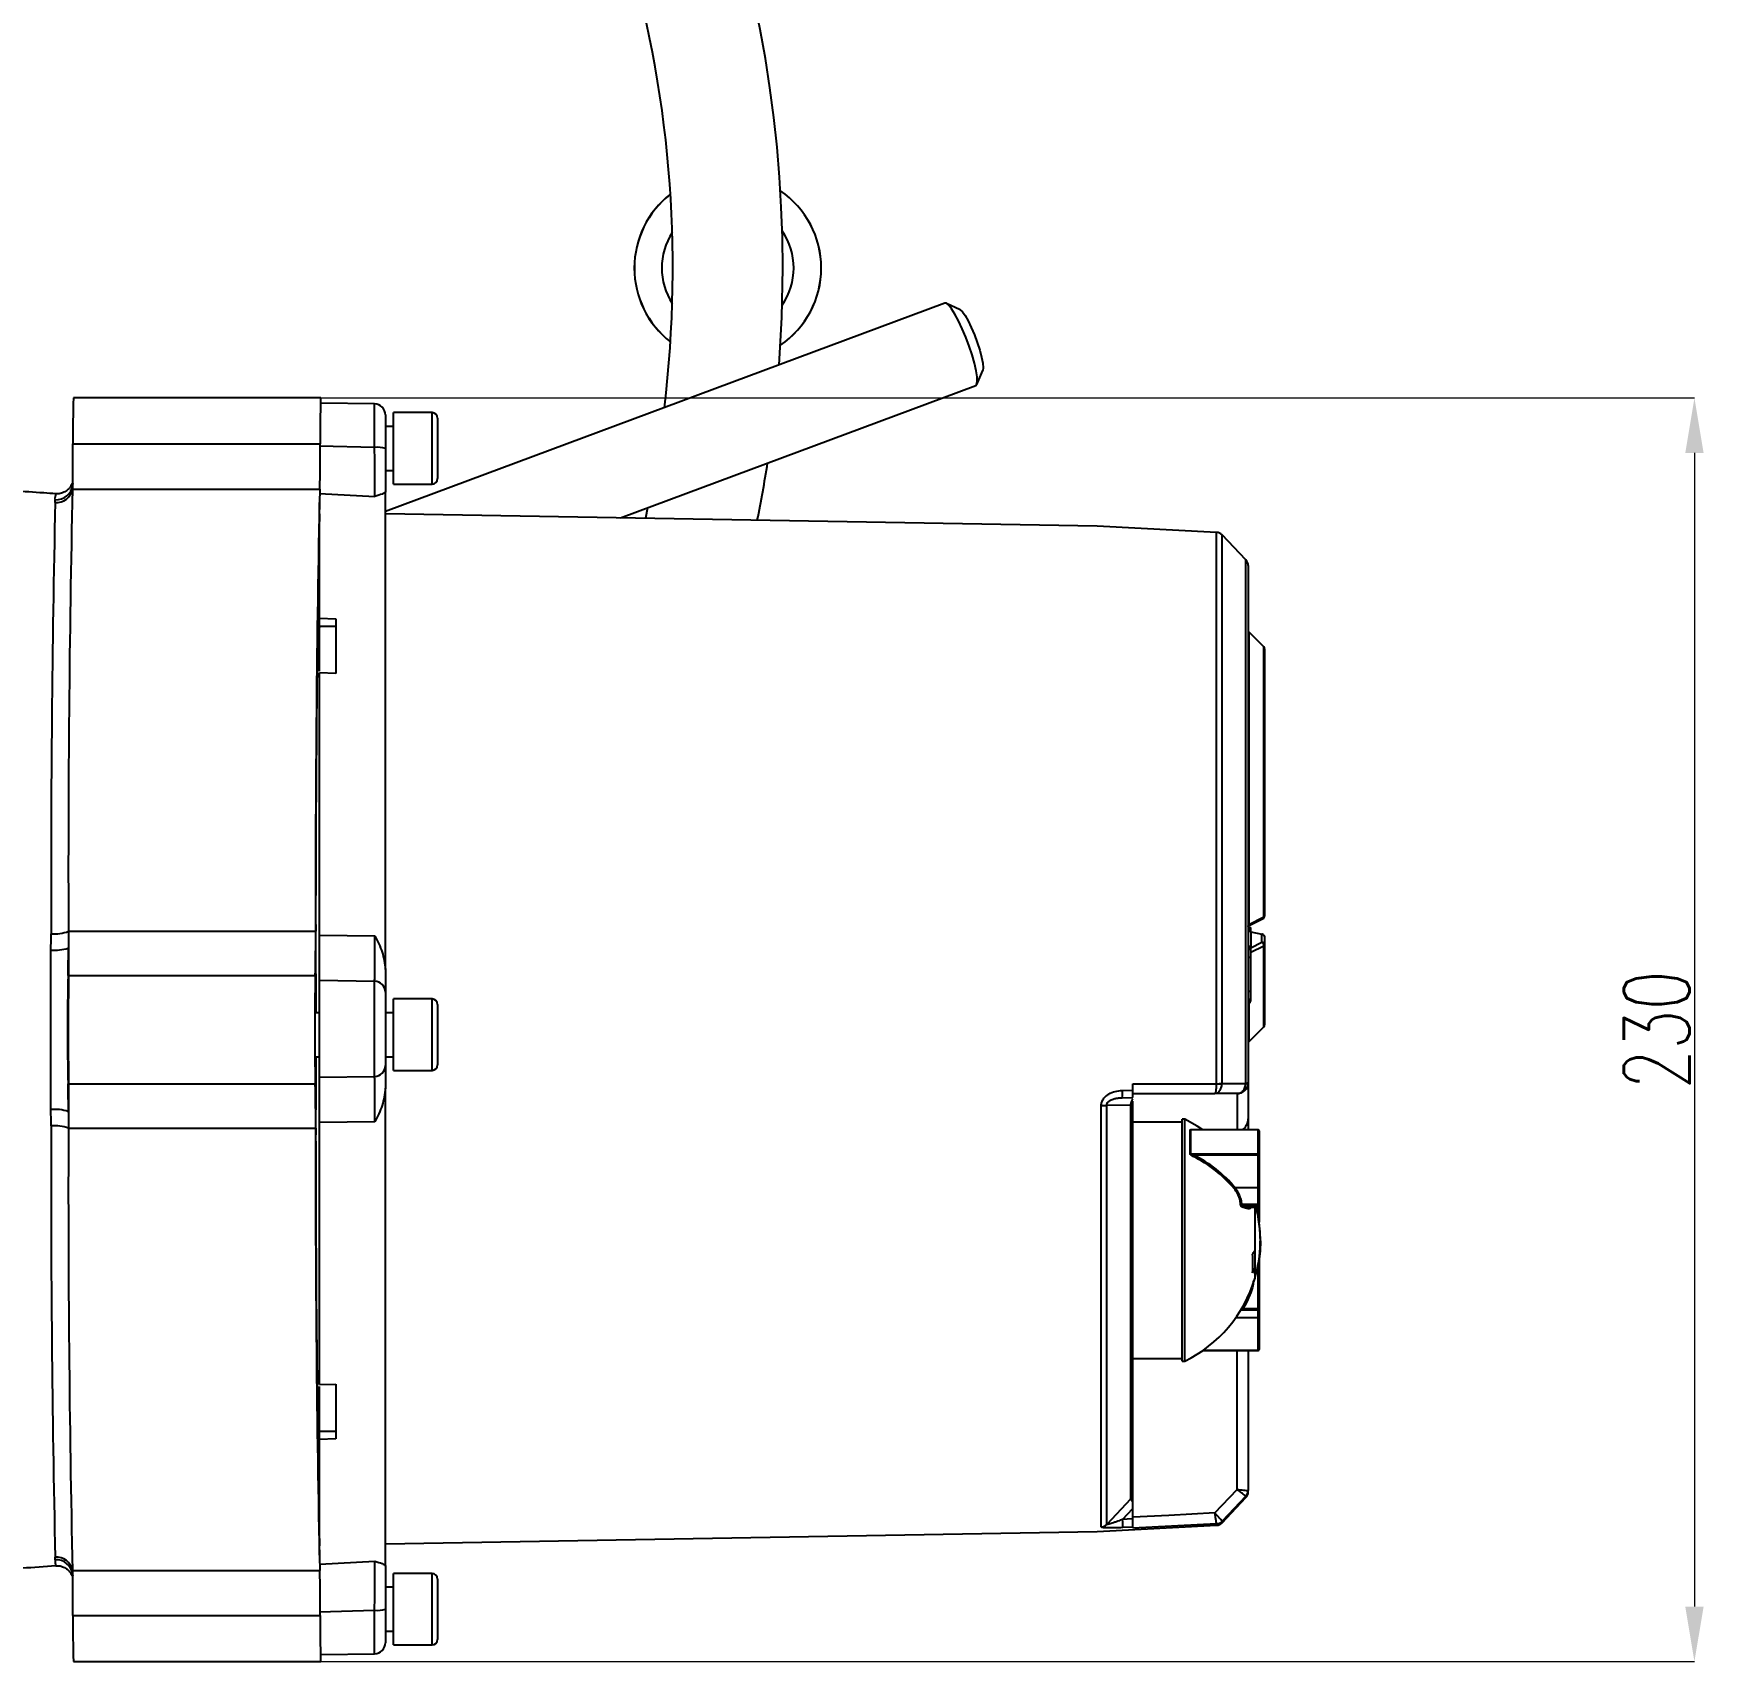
# Model space of a CAD drawing. Header units: millimetres. Extents: x 2055 to 5101, y 917 to 3070.
# Drawn here: x 4374.5 to 4678.4, y 2484.5 to 2780.8 of the extents above; entities that cross this region are included whole.
import ezdxf

# ---------------------------------------------------------------- set-up
doc = ezdxf.new("R2010")
doc.units = ezdxf.units.MM
doc.layers.add('AM_5', color=3, linetype='Continuous', lineweight=25)
doc.styles.add('SLDTEXTSTYLE1', font='txt.shx', dxfattribs={"width": 0.7, "bigfont": 'gbcbig.shx'})
doc.dimstyles.new('SLDDIMSTYLE12$0', dxfattribs={"dimtxt": 12, "dimasz": 10, "dimexe": 0, "dimexo": 0.0625, "dimgap": 0.875, "dimtad": 1, "dimdec": 1, "dimlfac": 1.8, "dimrnd": 1e-09, "dimzin": 12, "dimdsep": 46, "dimtxsty": 'SLDTEXTSTYLE1', "dimcen": 0.09, "dimdle": 8.16, "dimclrd": 3, "dimclre": 3, "dimadec": 0, "dimazin": 3, "dimtfac": 1, "dimtdec": 1, "dimtofl": 0, "dimtmove": 0, "dimatfit": 3, "dimfxl": 0, "dimfrac": 2, "dimtolj": 1, "dimlwd": 5, "dimlwe": 5, "dimarcsym": 0})

# ---------------------------------------------------------------- blocks, each defined once
blk = doc.blocks.new('*D77')
at = {"layer": 'AM_5', "color": 3, "lineweight": 5, "transparency": 16777216}
blk.add_line((4426.8, 2714.46), (4676.72, 2714.46), dxfattribs=at)
at = {"layer": 'AM_5', "color": 3, "linetype": 'Continuous', "lineweight": 5, "transparency": 16777216}
for p, q in [((4676.72, 2704.46), (4676.72, 2494.5)), ((4426.8, 2484.5), (4676.72, 2484.5))]:
    blk.add_line(p, q, dxfattribs=at)
at = {"layer": 'AM_5', "color": 3, "transparency": 16777216}
for points in [[(4675.06, 2704.46), (4678.39, 2704.46), (4676.72, 2714.46)], [(4675.06, 2494.5), (4678.39, 2494.5), (4676.72, 2484.5)]]:
    blk.add_solid(points, dxfattribs=at)
at = {"layer": 'Defpoints', "color": 0, "transparency": 16777216}
for p in [(4426.74, 2714.46), (4426.74, 2484.5), (4676.72, 2484.5)]:
    blk.add_point(p, dxfattribs=at)
at = {"layer": 'AM_5', "color": 0, "transparency": 16777216, "insert": (4669.85, 2599.48), "char_height": 12, "attachment_point": 5, "rotation": 90, "style": 'SLDTEXTSTYLE1'}
blk.add_mtext('\\A1;230', dxfattribs=at)

msp = doc.modelspace()

# ---------------------------------------------------------------- linework, layer by layer
at = {"color": 7, "linetype": 'Continuous', "lineweight": 25}
for p, q in [((4540.342, 2731.714), (4438.51, 2693.792)), ((4543.091, 2730.503), (4540.615, 2731.682)), ((4546.112, 2716.923), (4547.213, 2719.433)), ((4426.736, 2714.463), (4381.738, 2714.463)), ((4481.296, 2692.652), (4545.926, 2716.72)), ((4436.545, 2713.373), (4426.736, 2713.545)), ((4436.545, 2705.479), (4436.545, 2713.373)), ((4446.991, 2711.788), (4439.991, 2711.788)), ((4439.991, 2698.788), (4439.991, 2711.788)), ((4446.991, 2698.788), (4446.991, 2711.788)), ((4439.991, 2709.288), (4438.51, 2709.288)), ((4447.991, 2710.788), (4447.991, 2699.788)), ((4381.647, 2706.09), (4426.645, 2706.09)), ((4426.51, 2705.729), (4436.545, 2705.479)), ((4438.51, 2701.288), (4439.991, 2701.288)), ((4381.572, 2697.863), (4426.57, 2697.863)), ((4381.599, 2698.876), (4381.588, 2698.634)), ((4381.59, 2698.66), (4381.598, 2698.792)), ((4426.51, 2697.078), (4436.615, 2696.561)), ((4439.991, 2698.788), (4446.991, 2698.788)), ((4568.037, 2691.138), (4438.51, 2693.399)), ((4486.233, 2694.49), (4485.816, 2692.573)), ((4589.765, 2689.999), (4568.037, 2691.138)), ((4589.765, 2589.665), (4589.765, 2689.999)), ((4595.099, 2684.977), (4590.775, 2689.534)), ((4590.775, 2589.716), (4590.775, 2689.534)), ((4595.099, 2589.749), (4595.099, 2684.977)), ((4426.51, 2672.882), (4426.413, 2672.78)), ((4426.51, 2672.882), (4426.413, 2672.78)), ((4426.51, 2674.407), (4429.51, 2674.296)), ((4426.51, 2672.872), (4426.51, 2674.407)), ((4429.51, 2672.872), (4426.51, 2672.872)), ((4426.51, 2672.678), (4426.665, 2672.84)), ((4595.657, 2671.889), (4595.657, 2618.666)), ((4595.657, 2671.889), (4598.364, 2669.172)), ((4598.364, 2620.026), (4598.364, 2669.172)), ((4429.51, 2664.301), (4426.51, 2664.412)), ((4595.657, 2618.666), (4598.364, 2620.026)), ((4380.828, 2617.409), (4425.826, 2617.409)), ((4595.51, 2618.306), (4595.517, 2618.378)), ((4595.51, 2618.125), (4596.01, 2618.125)), ((4595.51, 2617.998), (4596.01, 2617.998)), ((4595.51, 2617.934), (4596.01, 2617.934)), ((4595.51, 2617.742), (4596.01, 2617.742)), ((4595.789, 2618.502), (4598.234, 2619.728)), ((4595.789, 2618.502), (4598.234, 2619.728)), ((4596.01, 2617.998), (4596.01, 2618.125)), ((4596.01, 2617.742), (4596.01, 2617.934)), ((4596.01, 2617.344), (4596.01, 2617.742)), ((4596.01, 2617.326), (4598.01, 2616.858)), ((4596.01, 2617.326), (4596.01, 2614.674)), ((4380.818, 2614.445), (4380.772, 2614.363)), ((4426.51, 2616.686), (4436.615, 2616.567)), ((4595.51, 2614.674), (4596.01, 2614.674)), ((4595.51, 2614.537), (4596.01, 2614.537)), ((4595.51, 2614.125), (4596.01, 2614.125)), ((4596.01, 2614.409), (4598.01, 2615.412)), ((4596.01, 2613.597), (4598.364, 2614.777)), ((4596.01, 2614.537), (4596.01, 2614.674)), ((4596.01, 2614.125), (4596.01, 2614.537)), ((4598.01, 2615.412), (4598.01, 2616.858)), ((4598.242, 2616.802), (4598.056, 2616.88)), ((4598.364, 2600.012), (4598.364, 2614.777)), ((4598.446, 2616.56), (4598.474, 2616.48)), ((4598.494, 2616.419), (4598.478, 2616.484)), ((4598.494, 2616.404), (4598.51, 2616.272)), ((4598.51, 2616.272), (4598.51, 2614.979)), ((4595.51, 2612.689), (4596.01, 2612.689)), ((4596.01, 2606.506), (4596.01, 2612.689)), ((4380.752, 2609.332), (4425.75, 2609.332)), ((4426.51, 2608.484), (4436.545, 2608.335)), ((4436.545, 2590.982), (4436.545, 2608.335)), ((4446.991, 2605.085), (4439.991, 2605.085)), ((4439.991, 2592.085), (4439.991, 2605.085)), ((4446.991, 2592.085), (4446.991, 2605.085)), ((4595.51, 2606.506), (4596.01, 2606.506)), ((4595.51, 2605.07), (4596.01, 2605.07)), ((4596.01, 2604.658), (4596.01, 2605.07)), ((4426.51, 2602.585), (4425.753, 2602.585)), ((4439.991, 2602.585), (4438.51, 2602.585)), ((4447.991, 2604.085), (4447.991, 2593.085)), ((4595.51, 2604.658), (4596.01, 2604.658)), ((4596.01, 2604.642), (4595.51, 2604.642)), ((4595.51, 2604.521), (4596.01, 2604.521)), ((4595.657, 2604.521), (4595.657, 2597.305)), ((4595.657, 2597.305), (4598.364, 2600.012)), ((4425.758, 2594.585), (4426.51, 2594.585)), ((4438.51, 2594.585), (4439.991, 2594.585)), ((4380.752, 2589.633), (4425.75, 2589.633)), ((4426.51, 2590.832), (4436.545, 2590.982)), ((4439.991, 2592.085), (4446.991, 2592.085)), ((4574.51, 2589.649), (4589.765, 2589.647)), ((4574.51, 2588.473), (4574.51, 2589.649)), ((4589.765, 2589.665), (4589.765, 2589.647)), ((4590.771, 2589.647), (4590.775, 2589.716)), ((4590.775, 2589.716), (4595.097, 2589.708)), ((4595.099, 2589.749), (4595.097, 2589.708)), ((4595.51, 2589.868), (4595.504, 2589.708)), ((4572.112, 2587.099), (4572.605, 2587.147)), ((4572.593, 2587.125), (4574.51, 2587.158)), ((4572.645, 2588.44), (4574.51, 2588.473)), ((4574.51, 2587.868), (4589.461, 2587.868)), ((4574.51, 2585.684), (4574.51, 2586.509)), ((4589.461, 2587.868), (4589.689, 2587.93)), ((4589.461, 2587.868), (4589.506, 2587.921)), ((4593.51, 2587.868), (4589.461, 2587.868)), ((4593.51, 2587.868), (4593.51, 2581.266)), ((4380.818, 2584.52), (4380.772, 2584.602)), ((4568.765, 2509.006), (4568.765, 2585.681)), ((4569.775, 2585.752), (4574.099, 2585.835)), ((4569.775, 2509.468), (4569.775, 2585.752)), ((4574.099, 2585.835), (4574.099, 2514.054)), ((4595.51, 2583.617), (4595.51, 2581.266)), ((4380.828, 2581.556), (4425.826, 2581.556)), ((4436.615, 2582.749), (4426.51, 2582.63)), ((4583.51, 2582.686), (4574.51, 2582.686)), ((4584.01, 2583.186), (4583.51, 2583.186)), ((4583.51, 2549.527), (4583.51, 2583.186)), ((4584.01, 2549.527), (4584.01, 2583.186)), ((4584.931, 2576.937), (4584.931, 2581.275)), ((4585.027, 2581.252), (4585.027, 2576.92)), ((4597.31, 2581.252), (4585.027, 2581.252)), ((4597.31, 2581.266), (4585.075, 2581.266)), ((4597.31, 2581.266), (4597.31, 2581.252)), ((4597.31, 2576.92), (4597.31, 2581.252)), ((4597.51, 2581.066), (4597.51, 2576.773)), ((4585.027, 2576.92), (4597.31, 2576.92)), ((4597.31, 2576.667), (4585.598, 2576.667)), ((4597.31, 2576.92), (4597.31, 2576.667)), ((4597.31, 2570.751), (4597.31, 2576.667)), ((4597.51, 2576.773), (4597.51, 2570.857)), ((4597.548, 2576.591), (4597.51, 2576.591)), ((4597.51, 2574.319), (4597.548, 2574.319)), ((4597.548, 2572.573), (4597.51, 2572.573)), ((4597.548, 2572.299), (4597.51, 2572.299)), ((4593.13, 2570.751), (4597.31, 2570.751)), ((4597.31, 2567.729), (4597.31, 2570.751)), ((4597.51, 2570.857), (4597.51, 2567.633)), ((4597.51, 2570.609), (4597.548, 2570.609)), ((4597.51, 2570.402), (4597.548, 2570.402)), ((4597.51, 2569.224), (4597.548, 2569.224)), ((4597.548, 2568.653), (4597.51, 2568.653)), ((4594.286, 2567.729), (4597.31, 2567.729)), ((4597.31, 2567.44), (4594.588, 2567.44)), ((4595.562, 2567.178), (4597.31, 2567.178)), ((4596.707, 2567.178), (4596.707, 2559.327)), ((4596.71, 2567.178), (4596.71, 2554.186)), ((4597.278, 2565.881), (4597.31, 2565.881)), ((4597.31, 2567.729), (4597.31, 2567.44)), ((4597.31, 2567.178), (4597.31, 2567.44)), ((4597.31, 2565.881), (4597.31, 2567.178)), ((4597.31, 2565.881), (4597.31, 2565.709)), ((4597.51, 2567.633), (4597.51, 2567.378)), ((4597.51, 2567.398), (4597.51, 2565.812)), ((4597.51, 2565.812), (4597.51, 2565.767)), ((4597.51, 2565.812), (4597.51, 2564.471)), ((4597.31, 2555.201), (4597.31, 2556.662)), ((4597.51, 2557.9), (4597.51, 2555.049)), ((4596.707, 2555.935), (4596.355, 2555.935)), ((4596.707, 2555.935), (4596.707, 2554.186)), ((4596.707, 2554.186), (4596.71, 2554.186)), ((4597.31, 2555.193), (4596.988, 2555.193)), ((4596.99, 2555.201), (4597.31, 2555.201)), ((4597.31, 2555.193), (4597.31, 2555.201)), ((4597.31, 2548.762), (4597.31, 2555.193)), ((4597.51, 2555.049), (4597.51, 2554.993)), ((4597.51, 2554.993), (4597.51, 2548.722)), ((4597.548, 2552.491), (4597.51, 2552.491)), ((4597.548, 2550.964), (4597.51, 2550.964)), ((4597.51, 2550.426), (4597.548, 2550.426)), ((4583.51, 2539.186), (4583.51, 2549.527)), ((4584.01, 2539.186), (4584.01, 2549.527)), ((4593.285, 2547.115), (4597.31, 2547.115)), ((4594.287, 2548.522), (4597.31, 2548.522)), ((4594.588, 2548.762), (4597.31, 2548.762)), ((4597.31, 2548.762), (4597.31, 2548.522)), ((4597.31, 2547.115), (4597.31, 2548.522)), ((4597.31, 2541.199), (4597.31, 2547.115)), ((4597.51, 2548.936), (4597.548, 2548.936)), ((4597.51, 2548.722), (4597.51, 2547.221)), ((4597.51, 2547.221), (4597.51, 2541.305)), ((4587.266, 2541.105), (4597.31, 2541.105)), ((4587.399, 2541.199), (4597.31, 2541.199)), ((4593.51, 2515.828), (4593.51, 2541.105)), ((4595.51, 2541.105), (4595.51, 2515.627)), ((4597.31, 2541.199), (4597.31, 2541.105)), ((4574.51, 2539.686), (4583.51, 2539.686)), ((4583.51, 2539.186), (4584.01, 2539.186)), ((4426.51, 2534.904), (4429.51, 2535.016)), ((4426.39, 2526.494), (4426.51, 2526.367)), ((4426.39, 2526.494), (4426.51, 2526.367)), ((4426.642, 2526.434), (4426.51, 2526.572)), ((4426.51, 2526.444), (4429.51, 2526.444)), ((4426.51, 2524.909), (4426.51, 2526.444)), ((4429.51, 2525.02), (4426.51, 2524.909)), ((4574.099, 2514.054), (4569.775, 2509.468)), ((4574.51, 2513.649), (4574.51, 2515.115)), ((4589.461, 2511.548), (4593.51, 2515.828)), ((4595.098, 2514.599), (4590.775, 2510.03)), ((4590.775, 2509.783), (4595.099, 2514.339)), ((4595.098, 2514.599), (4595.099, 2514.598)), ((4595.099, 2514.339), (4595.099, 2514.598)), ((4595.508, 2515.629), (4595.51, 2515.627)), ((4572.659, 2510.377), (4574.51, 2512.342)), ((4574.51, 2510.472), (4574.51, 2512.342)), ((4438.51, 2505.918), (4568.037, 2508.179)), ((4568.037, 2508.179), (4589.765, 2509.317)), ((4574.51, 2508.979), (4572.711, 2508.887)), ((4589.765, 2509.567), (4574.51, 2508.765)), ((4589.765, 2509.567), (4589.765, 2509.566)), ((4589.765, 2509.317), (4589.765, 2509.566)), ((4590.775, 2510.03), (4590.773, 2510.032)), ((4590.775, 2509.783), (4590.775, 2510.03)), ((4426.578, 2502.242), (4436.615, 2502.755)), ((4381.572, 2501.102), (4426.57, 2501.102)), ((4381.588, 2500.331), (4381.599, 2500.089)), ((4446.991, 2500.529), (4439.991, 2500.529)), ((4439.991, 2494.029), (4439.991, 2500.529)), ((4446.991, 2494.029), (4446.991, 2500.529)), ((4447.991, 2499.529), (4447.991, 2494.029)), ((4439.991, 2498.029), (4438.51, 2498.029)), ((4381.647, 2492.875), (4426.645, 2492.875)), ((4426.51, 2493.588), (4436.545, 2493.838)), ((4436.545, 2485.943), (4436.545, 2493.838)), ((4439.991, 2487.529), (4439.991, 2494.029)), ((4446.991, 2487.529), (4446.991, 2494.029)), ((4447.991, 2494.029), (4447.991, 2488.529)), ((4438.51, 2490.029), (4439.991, 2490.029)), ((4439.991, 2487.529), (4446.991, 2487.529)), ((4381.738, 2484.503), (4426.736, 2484.503)), ((4426.736, 2485.772), (4436.545, 2485.943))]:
    msp.add_line(p, q, dxfattribs=at)
at = {"color": 7, "linetype": 'Continuous', "lineweight": 25, "flags": 128}
for points in [[(4510.135, 2720.465), (4510.638, 2729.136), (4510.813, 2738.11)], [(4545.926, 2716.72), (4546.1, 2716.897), (4546.209, 2717.431), (4546.175, 2718.283), (4545.999, 2719.413), (4545.689, 2720.767), (4545.259, 2722.282), (4544.73, 2723.888), (4544.126, 2725.509), (4543.476, 2727.07), (4542.81, 2728.497), (4542.159, 2729.724), (4541.554, 2730.694), (4541.022, 2731.361), (4540.59, 2731.693), (4540.342, 2731.714)], [(4543.091, 2730.503), (4543.106, 2730.495), (4543.501, 2730.146), (4543.989, 2729.468), (4544.539, 2728.503), (4545.117, 2727.312), (4545.686, 2725.969), (4546.211, 2724.56), (4546.658, 2723.172), (4547, 2721.893), (4547.215, 2720.803), (4547.29, 2719.971), (4547.219, 2719.449), (4547.213, 2719.433)], [(4426.775, 2713.544), (4426.762, 2714.069), (4426.745, 2714.419), (4426.728, 2714.419), (4426.711, 2714.069), (4426.694, 2713.382), (4426.68, 2712.382), (4426.667, 2711.103), (4426.657, 2709.592), (4426.649, 2707.901), (4426.645, 2706.09)], [(4596.01, 2617.326), (4596.026, 2617.34), (4596.041, 2617.347), (4596.055, 2617.348), (4596.068, 2617.342), (4596.079, 2617.329), (4596.086, 2617.311)], [(4377.637, 2584.965), (4377.632, 2588.577), (4377.629, 2592.204), (4377.627, 2595.841), (4377.627, 2599.483), (4377.627, 2603.124), (4377.629, 2606.761), (4377.632, 2610.388), (4377.637, 2614)], [(4380.818, 2614.445), (4380.813, 2610.723), (4380.81, 2606.985), (4380.808, 2603.236), (4380.808, 2599.483), (4380.808, 2595.729), (4380.81, 2591.98), (4380.813, 2588.242), (4380.818, 2584.52)], [(4425.764, 2602.833), (4425.754, 2602.651), (4425.751, 2602.513)], [(4425.776, 2602.585), (4425.775, 2602.651), (4425.764, 2602.833)], [(4595.51, 2589.868), (4595.472, 2589.478), (4595.426, 2589.294)], [(4594.175, 2587.982), (4593.901, 2587.907), (4593.51, 2587.868)], [(4587.266, 2581.266), (4586.219, 2581.958), (4584.01, 2583.186)], [(4597.51, 2576.773), (4597.507, 2576.753), (4597.495, 2576.733), (4597.477, 2576.714), (4597.452, 2576.698), (4597.422, 2576.685), (4597.387, 2576.675), (4597.35, 2576.669), (4597.31, 2576.667)], [(4597.51, 2570.857), (4597.507, 2570.837), (4597.495, 2570.817), (4597.477, 2570.799), (4597.452, 2570.783), (4597.422, 2570.769), (4597.387, 2570.76), (4597.35, 2570.754), (4597.31, 2570.751)], [(4597.31, 2567.729), (4597.35, 2567.727), (4597.387, 2567.722), (4597.422, 2567.713), (4597.452, 2567.701), (4597.477, 2567.686), (4597.495, 2567.67), (4597.507, 2567.652), (4597.51, 2567.633)], [(4597.31, 2565.881), (4597.35, 2565.88), (4597.387, 2565.876), (4597.422, 2565.869), (4597.452, 2565.861), (4597.477, 2565.85), (4597.495, 2565.839), (4597.507, 2565.826), (4597.51, 2565.812)], [(4597.732, 2561.103), (4597.732, 2561.02), (4597.668, 2559.247), (4597.51, 2557.735), (4597.587, 2558.363), (4597.668, 2559.247), (4597.716, 2560.133), (4597.732, 2561.02), (4597.716, 2561.907), (4597.668, 2562.793), (4597.587, 2563.677), (4597.475, 2564.557), (4597.331, 2565.433), (4597.31, 2565.544)], [(4597.31, 2547.115), (4597.35, 2547.117), (4597.387, 2547.123), (4597.422, 2547.133), (4597.452, 2547.146), (4597.477, 2547.162), (4597.495, 2547.181), (4597.507, 2547.201), (4597.51, 2547.221)], [(4597.31, 2541.199), (4597.35, 2541.202), (4597.387, 2541.208), (4597.422, 2541.217), (4597.452, 2541.231), (4597.477, 2541.247), (4597.495, 2541.265), (4597.507, 2541.285), (4597.51, 2541.305)], [(4589.461, 2511.548), (4581.089, 2511.108), (4574.51, 2510.762)], [(4574.51, 2510.472), (4573.474, 2510.419), (4572.659, 2510.377)], [(4426.645, 2492.875), (4426.649, 2491.064), (4426.657, 2489.373), (4426.667, 2487.862), (4426.68, 2486.583), (4426.694, 2485.583), (4426.711, 2484.896), (4426.728, 2484.547), (4426.745, 2484.547), (4426.762, 2484.896), (4426.778, 2485.583), (4426.781, 2485.772)]]:
    msp.add_lwpolyline(points, dxfattribs=at)
at = {"color": 7, "linetype": 'Continuous', "lineweight": 25}
for centre, radius, start, end in [((4280.813, 2738.11), 230, 0, 169.16329), ((4280.813, 2738.11), 210, 353.04862, 87.41373), ((4500.813, 2738.11), 17.013, 127.81367, 180), ((4500.813, 2738.11), 17, 127.8432, 232.1568), ((4500.813, 2738.11), 17.013, 304.2276, 55.7724), ((4500.813, 2738.11), 17, 304.2613, 55.7387), ((4500.813, 2738.11), 12, 147.31654, 212.68346), ((4500.813, 2738.11), 12, 325.58849, 34.41151), ((4500.813, 2738.11), 17.013, 180, 232.18633), ((4578.8, 2708.13), 197.164, 178.15954, 180.59293), ((4436.51, 2711.374), 2, 0, 89), ((4446.991, 2710.788), 1, 0, 90), ((3844.69, 2706.033), 536.957, 359.23935, 0.0061), ((4104.643, 2704.901), 322.005, 358.74746, 0.21149), ((4437.026, 2700.15), 5.35, 73.8962, 95.15834), ((4280.813, 2738.11), 230, 348.49028, 351.12295), ((4446.991, 2699.788), 1, 270, 0), ((4380.864, 2696.19), 2.481, 160.17317, 185.66552), ((4378.618, 2698.92), 2.984, 265.72557, 354.99775), ((4378.641, 2698.424), 2.985, 265.67984, 349.16146), ((7523.385, 2628.557), 3142.577, 178.736305, 180.203246), ((7568.383, 2628.557), 3142.577, 178.736305, 180.203246), ((7443.108, 2627.843), 3065.437, 178.736305, 180.203246), ((8605.42, 2617.066), 4179.607, 178.95405, 180.198512), ((4589.687, 2688.501), 1.5, 43.5, 87), ((4594.01, 2683.945), 1.5, 0, 43.5), ((4598.013, 2668.819), 0.497, 0.01913, 45.13671), ((4598.01, 2668.82), 0.5, 0, 44.78845), ((4598.01, 2620.176), 0.5, 296.65477, 0), ((4598.318, 2620.218), 0.197, 283.44713, 347.66352), ((4378.356, 2623.627), 6.691, 264.28607, 291.67914), ((4123.257, 2616.223), 302.571, 358.69511, 0.22467), ((4378.383, 2621.266), 7.305, 264.13547, 289.0893), ((4200.514, 2614.233), 180.304, 358.44239, 0.06727), ((4595.897, 2614.843), 0.386, 180.21998, 206.0157), ((4598.051, 2616.832), 0.0477, 83.56984, 147.1736), ((4598.042, 2614.943), 0.47, 4.40195, 93.81126), ((4598.246, 2616.775), 0.0277, 97.12082, 149.1876), ((4598.262, 2615.005), 0.25, 294.15157, 354.20326), ((4908.007, 2599.483), 527.347, 178.92978, 181.07022), ((4953.005, 2599.483), 527.347, 178.92978, 181.07022), ((4436.515, 2606.34), 1.995, 0.12484, 89.13021), ((4446.991, 2604.085), 1, 0, 90), ((4598.01, 2600.365), 0.5, 315, 0), ((8560.816, 2581.26), 4134.998, 179.815372, 181.048433), ((4436.515, 2592.977), 1.995, 270.86979, 359.87516), ((4446.991, 2593.085), 1, 270, 0), ((4200.514, 2584.732), 180.304, 359.93273, 1.55761), ((4123.257, 2582.742), 302.571, 359.77533, 1.30489), ((4589.776, 2599.382), 9.717, 269.93778, 275.90091), ((4590.268, 2599.52), 9.886, 267.08331, 272.91669), ((4595.3, 2591.539), 1.842, 263.6552, 276.3448), ((4595.141, 2590.369), 0.622, 266.06043, 306.40294), ((4566.395, 2588.03), 6.263, 351.68873, 3.75601), ((4575.774, 2585.756), 1.677, 138.8706, 177.29896), ((4378.383, 2577.699), 7.305, 70.91082, 95.86448), ((4568.775, 2592.744), 7.063, 269.92254, 278.13904), ((7443.108, 2571.122), 3065.437, 179.796754, 181.263695), ((4378.356, 2575.338), 6.691, 68.32086, 95.71393), ((7523.385, 2570.408), 3142.577, 179.796754, 181.263695), ((7568.383, 2570.408), 3142.577, 179.796754, 181.263695), ((4585.027, 2581.464), 0.211, 243.21683, 270.08193), ((4597.31, 2581.066), 0.2, 0, 90), ((4597.317, 2581.059), 0.194, 2.04296, 91.90672), ((4585.026, 2577.179), 0.26, 248.67746, 270.24024), ((4586.096, 2576.314), 0.611, 144.63935, 168.38608), ((4575.3, 2555.762), 23.053, 39.96426, 63.74639), ((4575.317, 2555.823), 23.241, 39.96426, 63.74639), ((4597.334, 2576.742), 0.18, 10.17638, 97.42896), ((4593.298, 2570.442), 0.352, 118.33749, 158.79888), ((4594.265, 2568.014), 0.286, 238.36355, 274.10523), ((4594.633, 2567.225), 0.22, 101.86899, 187.14716), ((4573.232, 2561.186), 24.5, 343.39845, 14.15842), ((4597.314, 2567.637), 0.197, 269.06383, 359.03219), ((4597.31, 2567.378), 0.2, 270, 0), ((4597.311, 2565.813), 0.199, 274.89096, 359.84207), ((4597.31, 2565.767), 0.2, 277.47638, 0), ((4588.45, 2563.786), 9.384, 326.76026, 331.6277), ((4579.717, 2556.946), 16.668, 354.15975, 5.84025), ((4573.229, 2561.186), 24.5, 296.10891, 343.39845), ((4588.45, 2560.394), 9.384, 326.76026, 331.6277), ((4597.332, 2555.022), 0.181, 8.81163, 96.68922), ((4597.31, 2554.993), 0.2, 0, 90), ((4594.8, 2549.23), 0.514, 221.98396, 245.63737), ((4597.359, 2548.477), 0.288, 58.21371, 99.59569), ((4597.31, 2548.722), 0.2, 270, 0), ((4597.31, 2541.305), 0.2, 270, 0), ((4582.631, 2522.314), 11.875, 224.06997, 226.8585), ((4594.005, 2515.631), 1.502, 316.65575, 359.9319), ((4594.017, 2515.628), 1.493, 316.39377, 359.98625), ((4594.01, 2515.372), 1.5, 316.5, 0), ((4568.688, 2510.51), 1.506, 272.9299, 316.1934), ((4545.976, 2508.694), 26.736, 0.41271, 3.60892), ((4589.683, 2511.069), 1.504, 273.13823, 316.44887), ((4589.687, 2511.066), 1.502, 272.97758, 316.40247), ((4589.687, 2510.815), 1.5, 273, 316.5), ((4381.497, 2502.854), 3.106, 176.93263, 197.22928), ((4378.618, 2500.045), 2.983, 4.85158, 94.27503), ((4378.641, 2500.541), 2.985, 10.83854, 94.32016), ((3844.69, 2492.932), 536.957, 359.9939, 0.76065), ((4104.643, 2494.064), 322.005, 359.78851, 1.25254), ((4446.991, 2499.529), 1, 0, 90), ((4578.8, 2490.835), 197.164, 179.40707, 181.84046), ((4437.026, 2499.166), 5.35, 264.84166, 286.1038), ((4436.51, 2487.943), 2, 271, 0), ((4446.991, 2488.529), 1, 270, 0)]:
    msp.add_arc(centre, radius, start, end, dxfattribs=at)
for points, knots in [([(4438.51, 2711.374), (4438.51, 2711.291), (4438.51, 2711.119), (4438.51, 2709.735), (4438.51, 2707.707), (4438.51, 2706.077), (4438.51, 2705.29)], [0, 0, 0, 0, 0.2412869, 0.5, 0.7587131, 1, 1, 1, 1]), ([(4436.615, 2696.561), (4436.615, 2696.836), (4436.614, 2697.207), (4436.608, 2698.161), (4436.604, 2698.84), (4436.599, 2699.655), (4436.589, 2700.674), (4436.576, 2701.985), (4436.562, 2703.614), (4436.551, 2704.838), (4436.545, 2705.479)], [0, 0, 0, 0, 0.2442906, 0.329037, 0.4144904, 0.500125, 0.5979935, 0.7157718, 0.8510735, 1, 1, 1, 1]), ([(4438.51, 2705.29), (4438.51, 2704.531), (4438.51, 2703.016), (4438.51, 2700.887), (4438.51, 2698.93), (4438.51, 2697.866), (4438.51, 2697.332)], [0, 0, 0, 0, 0.2507669, 0.5000113, 0.749245, 1, 1, 1, 1]), ([(4381.604, 2699.195), (4381.598, 2699.168), (4381.581, 2699.102), (4381.505, 2698.871), (4381.32, 2698.478), (4380.953, 2697.966), (4380.364, 2697.455), (4379.574, 2697.112), (4378.922, 2696.969), (4378.589, 2697.037), (4378.555, 2697.044)], [0, 0, 0, 0, 0.0988141, 0.2481759, 0.38361338, 0.51716417, 0.66205203, 0.81883894, 0.98183427, 1, 1, 1, 1]), ([(4378.538, 2697.005), (4377.8, 2697.064), (4373.451, 2697.415), (4365.476, 2697.747), (4354.63, 2697.982), (4343.799, 2697.876), (4332.996, 2697.45), (4323.61, 2696.847), (4317.841, 2696.259), (4315.651, 2696.036)], [0, 0, 0, 0, 0.0352985, 0.207858, 0.3801201, 0.5520874, 0.723762, 0.8951454, 1, 1, 1, 1]), ([(4378.416, 2695.448), (4378.413, 2695.547), (4378.407, 2695.723), (4378.399, 2695.877), (4378.395, 2695.945)], [0, 0, 0, 0, 0.559997, 1, 1, 1, 1]), ([(4381.6, 2698.904), (4381.598, 2698.787), (4381.592, 2698.49), (4381.583, 2698.118), (4381.576, 2697.948), (4381.572, 2697.863)], [0, 0, 0, 0, 0.2461834, 0.6204204, 1, 1, 1, 1]), ([(4438.51, 2697.332), (4438.365, 2697.212), (4438.072, 2696.971), (4437.102, 2696.698), (4436.615, 2696.561)], [0, 0, 0, 0, 0.4975573, 1, 1, 1, 1]), ([(4426.51, 2674.407), (4426.51, 2676.295), (4426.51, 2680.07), (4426.51, 2684.911), (4426.51, 2689.124), (4426.51, 2692.525), (4426.51, 2694.631), (4426.51, 2695.358), (4426.51, 2695.458)], [0, 0, 0, 0, 0.1937913, 0.3875826, 0.5813739, 0.7751653, 0.9689566, 1, 1, 1, 1]), ([(4595.51, 2683.945), (4595.51, 2683.858), (4595.51, 2683.683), (4595.51, 2682.254), (4595.51, 2679.951), (4595.51, 2676.703), (4595.51, 2672.582), (4595.51, 2667.658), (4595.51, 2662.035), (4595.51, 2655.79), (4595.51, 2648.942), (4595.51, 2641.489), (4595.51, 2633.484), (4595.51, 2625.049), (4595.51, 2616.323), (4595.51, 2607.461), (4595.51, 2598.603), (4595.51, 2592.764), (4595.51, 2589.868)], [0, 0, 0, 0, 0.0612816, 0.1235957, 0.1866179, 0.25, 0.3133821, 0.3764043, 0.4387184, 0.5, 0.5612816, 0.6235957, 0.6866179, 0.75, 0.8133821, 0.8764043, 0.9387184, 1, 1, 1, 1]), ([(4426.51, 2664.762), (4426.51, 2665.876), (4426.51, 2668.74), (4426.51, 2671.305), (4426.51, 2672.872)], [0, 0, 0, 0, 0.3888049, 1, 1, 1, 1]), ([(4598.51, 2668.82), (4598.51, 2668.658), (4598.51, 2668.33), (4598.51, 2667.233), (4598.51, 2665.681), (4598.51, 2663.649), (4598.51, 2661.188), (4598.51, 2658.355), (4598.51, 2655.223), (4598.51, 2651.844), (4598.51, 2648.228), (4598.51, 2644.376), (4598.51, 2640.327), (4598.51, 2636.164), (4598.51, 2631.977), (4598.51, 2627.864), (4598.51, 2623.894), (4598.51, 2621.406), (4598.51, 2620.176)], [0, 0, 0, 0, 0.0609226, 0.1231775, 0.1863534, 0.25, 0.3136466, 0.3768225, 0.4390774, 0.5, 0.5609226, 0.6231775, 0.6863534, 0.75, 0.8136466, 0.8768225, 0.9390774, 1, 1, 1, 1]), ([(4598.233, 2619.73), (4598.245, 2619.736), (4598.278, 2619.753), (4598.317, 2619.8), (4598.359, 2619.887), (4598.362, 2619.971), (4598.364, 2620.026)], [0, 0, 0, 0, 0.14054677, 0.37738427, 0.59349249, 1, 1, 1, 1]), ([(4377.637, 2614), (4377.649, 2614.555), (4377.67, 2615.546), (4377.684, 2616.534), (4377.69, 2616.969)], [0, 0, 0, 0, 0.5599962, 1, 1, 1, 1]), ([(4380.828, 2617.409), (4380.827, 2616.902), (4380.825, 2616.137), (4380.821, 2615.157), (4380.819, 2614.683), (4380.818, 2614.445)], [0, 0, 0, 0, 0.49355474, 0.74596906, 1, 1, 1, 1]), ([(4595.622, 2617.603), (4595.622, 2617.611), (4595.621, 2617.627), (4595.602, 2617.637), (4595.573, 2617.635), (4595.547, 2617.624), (4595.534, 2617.619)], [0, 0, 0, 0, 0.2529378, 0.5115718, 0.7641223, 1, 1, 1, 1]), ([(4595.539, 2618.352), (4595.545, 2618.351), (4595.565, 2618.348), (4595.633, 2618.409), (4595.734, 2618.469), (4595.787, 2618.5)], [0, 0, 0, 0, 0.160089, 0.568829, 1, 1, 1, 1]), ([(4595.622, 2617.603), (4595.647, 2617.573), (4595.701, 2617.508), (4595.832, 2617.402), (4595.94, 2617.356), (4596.01, 2617.326)], [0, 0, 0, 0, 0.2371866, 0.5009298, 1, 1, 1, 1]), ([(4595.782, 2618.499), (4595.78, 2618.498), (4595.76, 2618.483), (4595.728, 2618.484), (4595.688, 2618.501), (4595.665, 2618.549), (4595.656, 2618.61), (4595.657, 2618.647), (4595.657, 2618.666)], [0, 0, 0, 0, 0.0284628, 0.3120488, 0.569439, 0.7930567, 0.8963599, 1, 1, 1, 1]), ([(4426.51, 2608.484), (4426.51, 2608.71), (4426.51, 2609.163), (4426.51, 2611.041), (4426.51, 2613.586), (4426.51, 2615.652), (4426.51, 2616.686)], [0, 0, 0, 0, 0.2500652, 0.4994456, 0.7493864, 1, 1, 1, 1]), ([(4436.545, 2608.335), (4436.551, 2608.431), (4436.562, 2608.616), (4436.575, 2609.218), (4436.585, 2609.833), (4436.593, 2610.375), (4436.604, 2611.47), (4436.613, 2613.429), (4436.614, 2615.536), (4436.615, 2616.567)], [0, 0, 0, 0, 0.1490594, 0.2844868, 0.3652537, 0.4374076, 0.5004523, 0.7554677, 1, 1, 1, 1]), ([(4436.615, 2616.567), (4437.102, 2615.596), (4438.072, 2613.662), (4438.365, 2611.516), (4438.51, 2610.448)], [0, 0, 0, 0, 0.5024427, 1, 1, 1, 1]), ([(4596.01, 2612.689), (4596.01, 2613.011), (4596.01, 2613.415), (4596.01, 2613.843), (4596.01, 2614.025), (4596.01, 2614.085), (4596.01, 2614.125)], [0, 0, 0, 0, 0.4996211, 0.6251499, 0.7494732, 1, 1, 1, 1]), ([(4598.01, 2616.858), (4598.05, 2616.851), (4598.123, 2616.837), (4598.191, 2616.804), (4598.222, 2616.789)], [0, 0, 0, 0, 0.5446687, 1, 1, 1, 1]), ([(4598.339, 2614.979), (4598.324, 2615.022), (4598.292, 2615.114), (4598.218, 2615.234), (4598.121, 2615.343), (4598.051, 2615.387), (4598.01, 2615.412)], [0, 0, 0, 0, 0.232288, 0.5000695, 0.7060845, 1, 1, 1, 1]), ([(4598.222, 2616.789), (4598.262, 2616.762), (4598.349, 2616.706), (4598.435, 2616.584), (4598.497, 2616.437), (4598.506, 2616.334), (4598.51, 2616.272)], [0, 0, 0, 0, 0.2335825, 0.4987544, 0.7053631, 1, 1, 1, 1]), ([(4598.222, 2616.736), (4598.262, 2616.712), (4598.349, 2616.661), (4598.435, 2616.553), (4598.497, 2616.421), (4598.506, 2616.328), (4598.51, 2616.272)], [0, 0, 0, 0, 0.23326434, 0.4987609, 0.70343082, 1, 1, 1, 1]), ([(4598.364, 2614.777), (4598.364, 2614.809), (4598.365, 2614.874), (4598.347, 2614.944), (4598.339, 2614.979)], [0, 0, 0, 0, 0.4935537, 1, 1, 1, 1]), ([(4598.486, 2616.443), (4598.489, 2616.434), (4598.509, 2616.379), (4598.51, 2616.321), (4598.51, 2616.272)], [0, 0, 0, 0, 0.1724706, 1, 1, 1, 1]), ([(4598.51, 2614.979), (4598.51, 2613.911), (4598.51, 2611.75), (4598.51, 2608.877), (4598.51, 2606.316), (4598.51, 2604.162), (4598.51, 2602.458), (4598.51, 2601.249), (4598.51, 2600.502), (4598.51, 2600.411), (4598.51, 2600.365)], [0, 0, 0, 0, 0.1218452, 0.246355, 0.3727067, 0.5, 0.6272933, 0.753645, 0.8781548, 1, 1, 1, 1]), ([(4438.51, 2610.448), (4438.51, 2609.895), (4438.51, 2608.793), (4438.51, 2607.574), (4438.51, 2606.687), (4438.51, 2606.459), (4438.51, 2606.344)], [0, 0, 0, 0, 0.250755, 0.4999887, 0.7492331, 1, 1, 1, 1]), ([(4438.51, 2606.344), (4438.51, 2606.186), (4438.51, 2605.859), (4438.51, 2604.278), (4438.51, 2602.109), (4438.51, 2599.658), (4438.51, 2597.207), (4438.51, 2595.038), (4438.51, 2593.457), (4438.51, 2593.13), (4438.51, 2592.972)], [0, 0, 0, 0, 0.1206435, 0.25, 0.3793565, 0.5, 0.6206435, 0.75, 0.8793565, 1, 1, 1, 1]), ([(4596.01, 2605.07), (4596.01, 2605.11), (4596.01, 2605.17), (4596.01, 2605.349), (4596.01, 2605.778), (4596.01, 2606.183), (4596.01, 2606.506)], [0, 0, 0, 0, 0.2505117, 0.3752446, 0.5001647, 1, 1, 1, 1]), ([(4438.51, 2592.972), (4438.51, 2592.858), (4438.51, 2592.629), (4438.51, 2591.742), (4438.51, 2590.523), (4438.51, 2589.421), (4438.51, 2588.869)], [0, 0, 0, 0, 0.2507669, 0.5000113, 0.749245, 1, 1, 1, 1]), ([(4426.51, 2582.63), (4426.51, 2583.662), (4426.51, 2585.724), (4426.51, 2588.268), (4426.51, 2590.15), (4426.51, 2590.605), (4426.51, 2590.832)], [0, 0, 0, 0, 0.2500466, 0.4994486, 0.7493959, 1, 1, 1, 1]), ([(4436.615, 2582.749), (4436.615, 2583.784), (4436.614, 2585.176), (4436.608, 2586.711), (4436.604, 2587.591), (4436.599, 2588.43), (4436.589, 2589.256), (4436.576, 2590.038), (4436.562, 2590.7), (4436.551, 2590.885), (4436.545, 2590.982)], [0, 0, 0, 0, 0.2442906, 0.329037, 0.4144904, 0.500125, 0.5979935, 0.7157717, 0.8510735, 1, 1, 1, 1]), ([(4589.506, 2587.921), (4589.527, 2587.938), (4589.584, 2587.983), (4589.666, 2588.334), (4589.74, 2588.909), (4589.756, 2589.4), (4589.765, 2589.647)], [0, 0, 0, 0, 0.1562523, 0.4311744, 0.7127035, 1, 1, 1, 1]), ([(4589.689, 2587.93), (4589.767, 2587.945), (4590.001, 2587.99), (4590.343, 2588.335), (4590.662, 2588.909), (4590.734, 2589.4), (4590.771, 2589.647)], [0, 0, 0, 0, 0.138581, 0.419261, 0.7066865, 1, 1, 1, 1]), ([(4593.51, 2587.868), (4593.703, 2587.894), (4594.089, 2587.945), (4594.596, 2588.349), (4594.98, 2588.951), (4595.058, 2589.454), (4595.097, 2589.708)], [0, 0, 0, 0, 0.24349066, 0.48990244, 0.74228532, 1, 1, 1, 1]), ([(4595.504, 2589.708), (4595.459, 2589.47), (4595.367, 2588.978), (4594.924, 2588.399), (4594.423, 2588.065), (4593.952, 2587.898), (4593.664, 2587.879), (4593.51, 2587.868)], [0, 0, 0, 0, 0.2418431, 0.4991239, 0.7090059, 0.8444555, 1, 1, 1, 1]), ([(4595.51, 2589.868), (4595.51, 2589.792), (4595.51, 2589.637), (4595.51, 2588.369), (4595.51, 2586.43), (4595.51, 2584.55), (4595.51, 2583.617)], [0, 0, 0, 0, 0.248067, 0.5, 0.751933, 1, 1, 1, 1]), ([(4438.51, 2588.869), (4438.365, 2587.801), (4438.072, 2585.654), (4437.102, 2583.721), (4436.615, 2582.749)], [0, 0, 0, 0, 0.4975573, 1, 1, 1, 1]), ([(4568.765, 2585.681), (4568.785, 2585.891), (4568.827, 2586.324), (4569.147, 2586.905), (4569.584, 2587.41), (4570.285, 2587.915), (4571.318, 2588.341), (4572.191, 2588.406), (4572.645, 2588.44)], [0, 0, 0, 0, 0.1207868, 0.2490761, 0.3731373, 0.5013754, 0.7404691, 1, 1, 1, 1]), ([(4569.775, 2585.752), (4569.777, 2585.822), (4569.78, 2585.961), (4569.871, 2586.162), (4570.01, 2586.341), (4570.346, 2586.636), (4570.864, 2586.862), (4571.373, 2586.992), (4571.646, 2587.041), (4571.85, 2587.073), (4571.997, 2587.087), (4572.112, 2587.097)], [0, 0, 0, 0, 0.0695253, 0.1388965, 0.2130744, 0.2940266, 0.5856128, 0.7826221, 0.8435672, 0.8777205, 1, 1, 1, 1]), ([(4572.112, 2587.097), (4572.135, 2587.1), (4572.254, 2587.114), (4572.4, 2587.119), (4572.537, 2587.124), (4572.578, 2587.124), (4572.593, 2587.125)], [0, 0, 0, 0, 0.145933, 0.7388849, 0.9107963, 1, 1, 1, 1]), ([(4574.51, 2587.158), (4574.51, 2587.177), (4574.51, 2587.215), (4574.51, 2587.511), (4574.51, 2587.941), (4574.51, 2588.296), (4574.51, 2588.473)], [0, 0, 0, 0, 0.24991859, 0.49987605, 0.74997273, 1, 1, 1, 1]), ([(4377.69, 2581.996), (4377.68, 2582.549), (4377.664, 2583.537), (4377.645, 2584.529), (4377.637, 2584.965)], [0, 0, 0, 0, 0.55999703, 1, 1, 1, 1]), ([(4380.818, 2584.52), (4380.819, 2584.29), (4380.822, 2583.709), (4380.825, 2582.721), (4380.827, 2581.946), (4380.828, 2581.556)], [0, 0, 0, 0, 0.2461834, 0.6204204, 1, 1, 1, 1]), ([(4574.099, 2585.835), (4574.204, 2585.817), (4574.372, 2585.788), (4574.49, 2585.734), (4574.503, 2585.701), (4574.51, 2585.684)], [0, 0, 0, 0, 0.4463965, 0.7099365, 1, 1, 1, 1]), ([(4574.51, 2515.115), (4574.51, 2515.6), (4574.51, 2516.58), (4574.51, 2519.167), (4574.51, 2522.621), (4574.51, 2527.024), (4574.51, 2532.327), (4574.51, 2538.449), (4574.51, 2545.292), (4574.51, 2552.744), (4574.51, 2560.639), (4574.51, 2568.836), (4574.51, 2577.178), (4574.51, 2582.867), (4574.51, 2585.684)], [0, 0, 0, 0, 0.07964621, 0.16087728, 0.24358846, 0.32847039, 0.41398283, 0.49999999, 0.58601276, 0.67152525, 0.75641153, 0.83911847, 0.92035171, 1, 1, 1, 1]), ([(4595.51, 2583.617), (4595.487, 2583.309), (4595.441, 2582.694), (4595.115, 2581.977), (4594.77, 2581.505), (4594.555, 2581.336), (4594.465, 2581.266)], [0, 0, 0, 0, 0.34595684, 0.69225741, 0.87207491, 1, 1, 1, 1]), ([(4584.931, 2581.275), (4584.934, 2581.282), (4584.939, 2581.298), (4584.985, 2581.304), (4585.051, 2581.295), (4585.11, 2581.274), (4585.133, 2581.266)], [0, 0, 0, 0, 0.1859468, 0.4155845, 0.7763374, 1, 1, 1, 1]), ([(4585.075, 2581.266), (4585.061, 2581.265), (4585.044, 2581.265), (4585.029, 2581.259), (4585.028, 2581.255), (4585.027, 2581.252)], [0, 0, 0, 0, 0.5949346, 0.7611585, 1, 1, 1, 1]), ([(4585.498, 2576.437), (4585.382, 2576.5), (4585.208, 2576.596), (4585.031, 2576.752), (4584.959, 2576.846), (4584.934, 2576.901), (4584.932, 2576.929), (4584.931, 2576.937)], [0, 0, 0, 0, 0.4935098, 0.7465115, 0.851032, 0.9564885, 1, 1, 1, 1]), ([(4585.027, 2576.92), (4585.027, 2576.915), (4585.029, 2576.906), (4585.04, 2576.89), (4585.064, 2576.867), (4585.135, 2576.822), (4585.316, 2576.745), (4585.484, 2576.699), (4585.598, 2576.667)], [0, 0, 0, 0, 0.0275852, 0.0617297, 0.104186, 0.1954073, 0.4521438, 1, 1, 1, 1]), ([(4594.115, 2567.771), (4594.112, 2567.831), (4594.096, 2568.165), (4593.951, 2568.831), (4593.559, 2569.767), (4593.179, 2570.283), (4592.969, 2570.569)], [0, 0, 0, 0, 0.06404267, 0.35441194, 0.64307395, 1, 1, 1, 1]), ([(4593.13, 2570.751), (4593.342, 2570.442), (4593.727, 2569.881), (4594.121, 2568.871), (4594.267, 2568.154), (4594.283, 2567.794), (4594.286, 2567.729)], [0, 0, 0, 0, 0.3540546, 0.642771, 0.9353249, 1, 1, 1, 1]), ([(4594.415, 2567.197), (4594.381, 2567.219), (4594.316, 2567.261), (4594.225, 2567.392), (4594.16, 2567.534), (4594.123, 2567.667), (4594.118, 2567.738), (4594.115, 2567.771)], [0, 0, 0, 0, 0.257956, 0.4849143, 0.7035846, 0.8642778, 1, 1, 1, 1]), ([(4594.286, 2567.729), (4594.288, 2567.712), (4594.295, 2567.674), (4594.334, 2567.606), (4594.399, 2567.536), (4594.489, 2567.472), (4594.553, 2567.451), (4594.588, 2567.44)], [0, 0, 0, 0, 0.1132161, 0.2576182, 0.4754186, 0.7185181, 1, 1, 1, 1]), ([(4595.996, 2567.178), (4595.989, 2567.162), (4595.88, 2566.875), (4595.337, 2566.874), (4594.703, 2567.096), (4594.415, 2567.197)], [0, 0, 0, 0, 0.03269483, 0.56094526, 1, 1, 1, 1]), ([(4594.588, 2567.44), (4594.904, 2567.299), (4595.286, 2567.13), (4595.521, 2567.206), (4595.562, 2567.219)], [0, 0, 0, 0, 0.827591, 1, 1, 1, 1]), ([(4596.441, 2553.799), (4596.43, 2553.518), (4596.406, 2552.889), (4595.888, 2551.308), (4595.217, 2549.853), (4594.686, 2548.933), (4594.588, 2548.762)], [0, 0, 0, 0, 0.22809537, 0.51026806, 0.90879384, 1, 1, 1, 1]), ([(4594.286, 2548.523), (4594.283, 2548.524), (4594.267, 2548.533), (4594.115, 2548.372), (4593.861, 2548.059), (4593.655, 2547.792), (4593.615, 2547.74)], [0, 0, 0, 0, 0.0905019, 0.4998815, 0.9038913, 1, 1, 1, 1]), ([(4594.177, 2548.489), (4594.178, 2548.49), (4594.193, 2548.501), (4594.233, 2548.517), (4594.278, 2548.526), (4594.304, 2548.52), (4594.309, 2548.519)], [0, 0, 0, 0, 0.045026, 0.4420798, 0.8769242, 1, 1, 1, 1]), ([(4594.588, 2548.762), (4594.57, 2548.746), (4594.525, 2548.707), (4594.455, 2548.649), (4594.386, 2548.593), (4594.333, 2548.552), (4594.306, 2548.533), (4594.291, 2548.524), (4594.288, 2548.523), (4594.286, 2548.523)], [0, 0, 0, 0, 0.1439658, 0.3732579, 0.5695399, 0.7311976, 0.8706056, 0.8914202, 1, 1, 1, 1]), ([(4426.51, 2526.444), (4426.51, 2528.012), (4426.51, 2530.576), (4426.51, 2533.441), (4426.51, 2534.554)], [0, 0, 0, 0, 0.6111951, 1, 1, 1, 1]), ([(4426.51, 2503.858), (4426.51, 2503.958), (4426.51, 2504.685), (4426.51, 2506.791), (4426.51, 2510.192), (4426.51, 2514.405), (4426.51, 2519.247), (4426.51, 2523.022), (4426.51, 2524.909)], [0, 0, 0, 0, 0.0310434, 0.2248347, 0.4186261, 0.6124174, 0.8062087, 1, 1, 1, 1]), ([(4574.099, 2514.054), (4574.205, 2514.195), (4574.373, 2514.417), (4574.49, 2514.791), (4574.503, 2515.004), (4574.51, 2515.115)], [0, 0, 0, 0, 0.4491912, 0.7120483, 1, 1, 1, 1]), ([(4574.51, 2512.342), (4574.51, 2512.569), (4574.51, 2513.023), (4574.51, 2513.441), (4574.51, 2513.649)], [0, 0, 0, 0, 0.50110476, 1, 1, 1, 1]), ([(4593.51, 2515.828), (4593.667, 2515.812), (4593.96, 2515.783), (4594.439, 2515.736), (4594.945, 2515.684), (4595.386, 2515.641), (4595.468, 2515.633), (4595.508, 2515.629)], [0, 0, 0, 0, 0.1555123, 0.2909614, 0.5009118, 0.7579156, 1, 1, 1, 1]), ([(4595.098, 2514.599), (4595.063, 2514.626), (4594.994, 2514.68), (4594.611, 2514.976), (4594.099, 2515.372), (4593.706, 2515.676), (4593.51, 2515.828)], [0, 0, 0, 0, 0.257797, 0.5102609, 0.7566206, 1, 1, 1, 1]), ([(4268.628, 2510.73), (4270.77, 2510.228), (4276.469, 2508.891), (4285.798, 2507.075), (4296.59, 2505.249), (4307.414, 2503.758), (4318.257, 2502.586), (4329.111, 2501.734), (4339.966, 2501.202), (4350.814, 2500.985), (4361.643, 2501.099), (4370.887, 2501.419), (4376.509, 2501.826), (4378.536, 2501.973)], [0, 0, 0, 0, 0.0596151, 0.1586817, 0.2575664, 0.3562726, 0.4548031, 0.5531604, 0.6513466, 0.7493636, 0.8472129, 0.9448956, 1, 1, 1, 1]), ([(4590.773, 2510.032), (4590.741, 2510.069), (4590.678, 2510.142), (4590.361, 2510.508), (4589.942, 2510.993), (4589.621, 2511.364), (4589.461, 2511.548)], [0, 0, 0, 0, 0.2578222, 0.5102459, 0.7566012, 1, 1, 1, 1]), ([(4589.765, 2509.567), (4589.758, 2509.615), (4589.743, 2509.71), (4589.67, 2510.189), (4589.572, 2510.823), (4589.498, 2511.307), (4589.461, 2511.548)], [0, 0, 0, 0, 0.2578222, 0.5102459, 0.7566012, 1, 1, 1, 1]), ([(4572.711, 2508.887), (4572.25, 2508.866), (4571.361, 2508.826), (4570.311, 2508.816), (4569.597, 2508.834), (4569.147, 2508.869), (4568.825, 2508.923), (4568.785, 2508.979), (4568.765, 2509.006)], [0, 0, 0, 0, 0.2593433, 0.4990822, 0.6285093, 0.7489001, 0.8765067, 1, 1, 1, 1]), ([(4572.659, 2510.377), (4572.377, 2510.27), (4571.998, 2510.125), (4571.438, 2509.921), (4570.888, 2509.726), (4570.44, 2509.578), (4570.195, 2509.511), (4570.158, 2509.501), (4570.034, 2509.469), (4569.887, 2509.439), (4569.782, 2509.437), (4569.777, 2509.457), (4569.775, 2509.468)], [0, 0, 0, 0, 0.250063, 0.3364114, 0.5001549, 0.749322, 0.750492, 0.7606097, 0.7889128, 0.8880153, 0.9439917, 1, 1, 1, 1]), ([(4574.51, 2508.979), (4574.51, 2509.017), (4574.51, 2509.094), (4574.51, 2509.445), (4574.51, 2509.92), (4574.51, 2510.288), (4574.51, 2510.472)], [0, 0, 0, 0, 0.250514, 0.5000704, 0.7499904, 1, 1, 1, 1]), ([(4378.395, 2503.02), (4378.401, 2503.107), (4378.412, 2503.262), (4378.415, 2503.439), (4378.416, 2503.517)], [0, 0, 0, 0, 0.55999622, 1, 1, 1, 1]), ([(4378.549, 2501.905), (4378.639, 2501.92), (4379.044, 2501.984), (4379.73, 2501.807), (4380.456, 2501.439), (4380.969, 2500.973), (4381.294, 2500.525), (4381.456, 2500.204), (4381.497, 2500.09), (4381.511, 2500.048)], [0, 0, 0, 0, 0.060919, 0.2724063, 0.4521822, 0.6132282, 0.7630711, 0.9143164, 1, 1, 1, 1]), ([(4436.545, 2493.838), (4436.551, 2494.479), (4436.562, 2495.702), (4436.575, 2497.181), (4436.585, 2498.27), (4436.593, 2499.036), (4436.604, 2500.324), (4436.613, 2501.904), (4436.614, 2502.475), (4436.615, 2502.755)], [0, 0, 0, 0, 0.1490594, 0.2844868, 0.3652537, 0.4374076, 0.5004523, 0.7554677, 1, 1, 1, 1]), ([(4436.615, 2502.755), (4437.102, 2502.618), (4438.072, 2502.346), (4438.365, 2502.105), (4438.51, 2501.985)], [0, 0, 0, 0, 0.5024427, 1, 1, 1, 1]), ([(4438.51, 2501.985), (4438.51, 2501.451), (4438.51, 2500.386), (4438.51, 2498.429), (4438.51, 2496.301), (4438.51, 2494.786), (4438.51, 2494.026)], [0, 0, 0, 0, 0.250755, 0.4999887, 0.7492331, 1, 1, 1, 1]), ([(4381.572, 2501.102), (4381.577, 2500.987), (4381.584, 2500.812), (4381.593, 2500.424), (4381.597, 2500.182), (4381.6, 2500.061)], [0, 0, 0, 0, 0.4935547, 0.7459691, 1, 1, 1, 1]), ([(4438.51, 2494.026), (4438.51, 2493.239), (4438.51, 2491.61), (4438.51, 2489.581), (4438.51, 2488.198), (4438.51, 2488.026), (4438.51, 2487.943)], [0, 0, 0, 0, 0.2412869, 0.5, 0.7587131, 1, 1, 1, 1])]:
    msp.add_open_spline(points, degree=3, knots=knots, dxfattribs=at)
for points in [[(4438.51, 2610.448), (4438.51, 2614.099), (4438.51, 2621.403), (4438.51, 2632.046), (4438.51, 2642.289), (4438.51, 2651.99), (4438.51, 2661.029), (4438.51, 2669.291), (4438.51, 2676.672), (4438.51, 2683.077), (4438.51, 2688.432), (4438.51, 2692.64), (4438.51, 2695.76), (4438.51, 2696.808), (4438.51, 2697.332)], [(4429.51, 2674.296), (4429.51, 2672.72), (4429.51, 2669.567), (4429.51, 2666.056), (4429.51, 2664.301)], [(4426.51, 2616.686), (4426.51, 2619.6), (4426.51, 2625.428), (4426.51, 2633.922), (4426.51, 2642.151), (4426.51, 2650.022), (4426.51, 2657.523), (4426.51, 2662.116), (4426.51, 2664.412)], [(4426.51, 2599.658), (4426.51, 2600.734), (4426.51, 2602.884), (4426.51, 2605.671), (4426.51, 2607.757), (4426.51, 2608.242), (4426.51, 2608.484)], [(4426.51, 2590.832), (4426.51, 2591.075), (4426.51, 2591.559), (4426.51, 2593.646), (4426.51, 2596.432), (4426.51, 2598.583), (4426.51, 2599.658)], [(4438.51, 2501.985), (4438.51, 2502.509), (4438.51, 2503.557), (4438.51, 2506.676), (4438.51, 2510.884), (4438.51, 2516.24), (4438.51, 2522.644), (4438.51, 2530.026), (4438.51, 2538.288), (4438.51, 2547.327), (4438.51, 2557.028), (4438.51, 2567.271), (4438.51, 2577.914), (4438.51, 2585.217), (4438.51, 2588.869)], [(4426.51, 2534.904), (4426.51, 2537.201), (4426.51, 2541.794), (4426.51, 2549.294), (4426.51, 2557.165), (4426.51, 2565.394), (4426.51, 2573.889), (4426.51, 2579.716), (4426.51, 2582.63)], [(4429.51, 2535.016), (4429.51, 2533.26), (4429.51, 2529.749), (4429.51, 2526.597), (4429.51, 2525.02)]]:
    msp.add_open_spline(points, degree=3, dxfattribs=at)

# ---------------------------------------------------------------- dimensions: what is measured, and where the dimension line sits
at = {"layer": 'AM_5'}
dim = msp.add_linear_dim(base=(4676.724, 2484.503), p1=(4426.736, 2714.463), p2=(4426.736, 2484.503), angle=90, text='230', dimstyle='SLDDIMSTYLE12$0', override={"dimlfac": 1}, dxfattribs=at)
dim.commit()
dim.dimension.update_dxf_attribs({"geometry": '*D77', "text_midpoint": (4669.849, 2599.483)})

doc.saveas('drawing.dxf')
